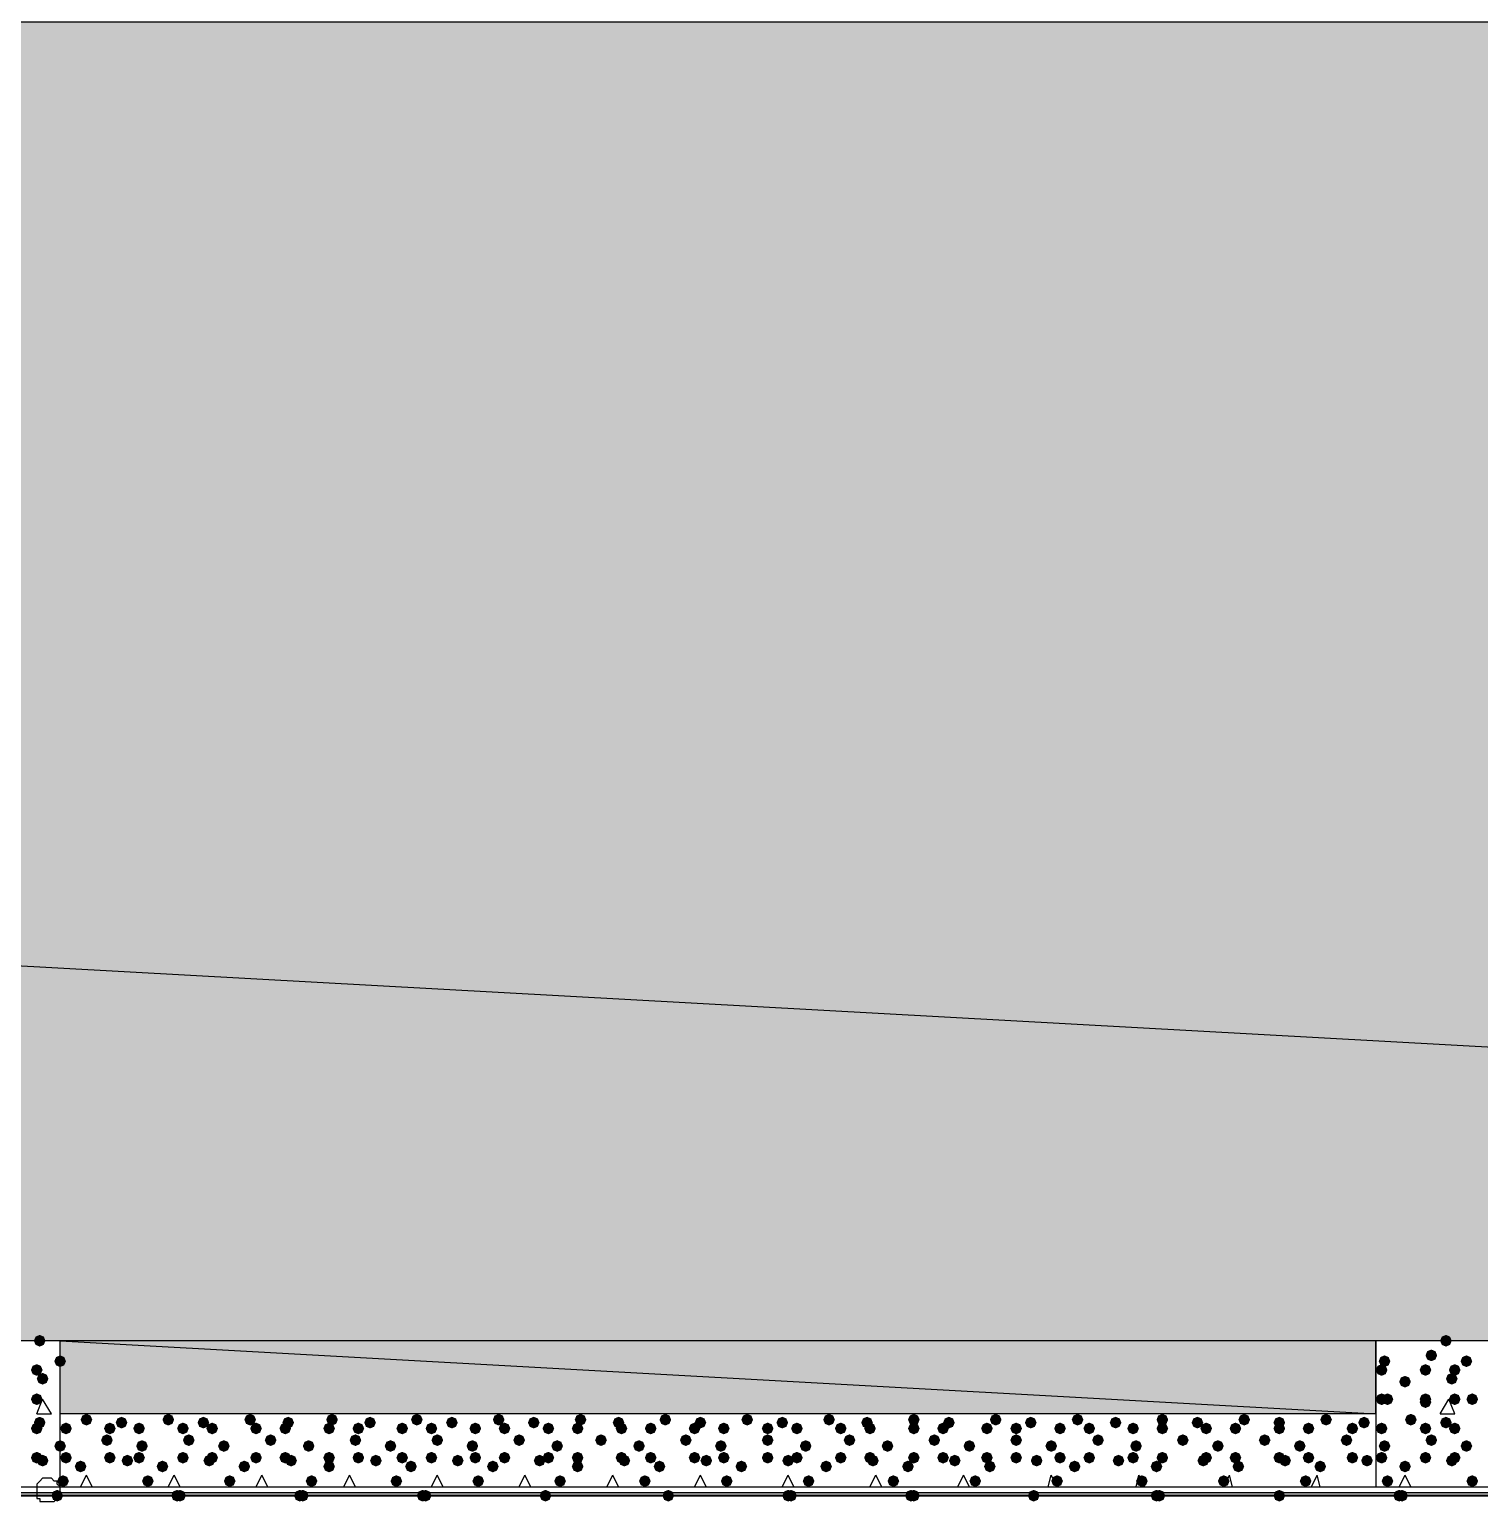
# Model space of a CAD drawing. Header units: millimetres. Extents: x 0 to 420, y 0 to 297.
# Drawn here: x 287.55 to 308.55, y 84.33 to 105.64 of the extents above; entities that cross this region are included whole.
import ezdxf

# ---------------------------------------------------------------- set-up
doc = ezdxf.new("R2010")
doc.units = ezdxf.units.MM
doc.layers.get('0').update_dxf_attribs({"linetype": 'CONTINUOUS'})

msp = doc.modelspace()

# ---------------------------------------------------------------- hatches: boundary and pattern name
at = {"true_color": 0x000008}
h = msp.add_hatch(color=0, dxfattribs=at)
h.paths.add_polyline_path([(385.826, 105.748667), (39.708667, 105.748667), (385.826, 86.656333)], flags=0)
h.paths.add_polyline_path([(39.708667, 105.748667), (385.826, 86.656333), (39.708667, 86.656333)], flags=0)
at = {"true_color": 0x000007}
for points in [[(287.782, 86.656333), (287.757129, 86.596537), (287.697333, 86.571667), (287.637538, 86.596537), (287.612667, 86.656333), (287.637537, 86.716129), (287.697333, 86.741), (287.757129, 86.716129)], [(308.144333, 86.656333), (308.119462, 86.596537), (308.059667, 86.571667), (307.999871, 86.596537), (307.975, 86.656333), (307.999871, 86.716129), (308.059667, 86.741), (308.119462, 86.716129)], [(288.078333, 86.36), (288.053463, 86.300204), (287.993667, 86.275333), (287.933871, 86.300204), (287.909, 86.36), (287.933871, 86.419796), (287.993667, 86.444667), (288.053462, 86.419796)], [(307.255333, 86.36), (307.230463, 86.300204), (307.170667, 86.275333), (307.110871, 86.300204), (307.086, 86.36), (307.110871, 86.419796), (307.170667, 86.444667), (307.230462, 86.419796)], [(307.932667, 86.444667), (307.907796, 86.384871), (307.848, 86.36), (307.788204, 86.384871), (307.763333, 86.444667), (307.788204, 86.504462), (307.848, 86.529333), (307.907796, 86.504463)], [(308.440667, 86.36), (308.415796, 86.300204), (308.356, 86.275333), (308.296204, 86.300204), (308.271333, 86.36), (308.296204, 86.419796), (308.356, 86.444667), (308.415796, 86.419796)], [(287.739667, 86.233), (287.714796, 86.173204), (287.655, 86.148333), (287.595204, 86.173204), (287.570333, 86.233), (287.595204, 86.292796), (287.655, 86.317667), (287.714796, 86.292796)], [(287.824333, 86.106), (287.799463, 86.046204), (287.739667, 86.021333), (287.679871, 86.046204), (287.655, 86.106), (287.679871, 86.165796), (287.739667, 86.190667), (287.799462, 86.165796)], [(307.213, 86.233), (307.188129, 86.173204), (307.128333, 86.148333), (307.068537, 86.173204), (307.043667, 86.233), (307.068537, 86.292796), (307.128333, 86.317667), (307.188129, 86.292796)], [(307.551667, 86.063667), (307.526796, 86.003871), (307.467, 85.979), (307.407204, 86.003871), (307.382333, 86.063667), (307.407204, 86.123462), (307.467, 86.148333), (307.526796, 86.123463)], [(307.848, 86.233), (307.823129, 86.173204), (307.763333, 86.148333), (307.703538, 86.173204), (307.678667, 86.233), (307.703537, 86.292796), (307.763333, 86.317667), (307.823129, 86.292796)], [(308.229, 86.106), (308.204129, 86.046204), (308.144333, 86.021333), (308.084538, 86.046204), (308.059667, 86.106), (308.084537, 86.165796), (308.144333, 86.190667), (308.204129, 86.165796)], [(308.271333, 86.233), (308.246463, 86.173204), (308.186667, 86.148333), (308.126871, 86.173204), (308.102, 86.233), (308.126871, 86.292796), (308.186667, 86.317667), (308.246462, 86.292796)], [(287.739667, 85.809667), (287.714796, 85.749871), (287.655, 85.725), (287.595204, 85.749871), (287.570333, 85.809667), (287.595204, 85.869462), (287.655, 85.894333), (287.714796, 85.869463)], [(307.213, 85.809667), (307.188129, 85.749871), (307.128333, 85.725), (307.068537, 85.749871), (307.043667, 85.809667), (307.068537, 85.869462), (307.128333, 85.894333), (307.188129, 85.869463)], [(307.297667, 85.809667), (307.272796, 85.749871), (307.213, 85.725), (307.153204, 85.749871), (307.128333, 85.809667), (307.153204, 85.869462), (307.213, 85.894333), (307.272796, 85.869463)], [(307.848, 85.809667), (307.823129, 85.749871), (307.763333, 85.725), (307.703538, 85.749871), (307.678667, 85.809667), (307.703537, 85.869462), (307.763333, 85.894333), (307.823129, 85.869463)], [(307.848, 85.767333), (307.823129, 85.707538), (307.763333, 85.682667), (307.703538, 85.707538), (307.678667, 85.767333), (307.703537, 85.827129), (307.763333, 85.852), (307.823129, 85.827129)], [(308.271333, 85.809667), (308.246463, 85.749871), (308.186667, 85.725), (308.126871, 85.749871), (308.102, 85.809667), (308.126871, 85.869462), (308.186667, 85.894333), (308.246462, 85.869463)], [(308.525333, 85.809667), (308.500463, 85.749871), (308.440667, 85.725), (308.380871, 85.749871), (308.356, 85.809667), (308.380871, 85.869462), (308.440667, 85.894333), (308.500462, 85.869463)], [(287.782, 85.471), (287.757129, 85.411204), (287.697333, 85.386333), (287.637538, 85.411204), (287.612667, 85.471), (287.637537, 85.530796), (287.697333, 85.555667), (287.757129, 85.530796)], [(307.636333, 85.513333), (307.611463, 85.453537), (307.551667, 85.428667), (307.491871, 85.453537), (307.467, 85.513333), (307.491871, 85.573129), (307.551667, 85.598), (307.611462, 85.573129)], [(308.144333, 85.471), (308.119462, 85.411204), (308.059667, 85.386333), (307.999871, 85.411204), (307.975, 85.471), (307.999871, 85.530796), (308.059667, 85.555667), (308.119462, 85.530796)], [(287.739667, 85.386333), (287.714796, 85.326537), (287.655, 85.301667), (287.595204, 85.326537), (287.570333, 85.386333), (287.595204, 85.446129), (287.655, 85.471), (287.714796, 85.446129)], [(307.213, 85.386333), (307.188129, 85.326537), (307.128333, 85.301667), (307.068537, 85.326537), (307.043667, 85.386333), (307.068537, 85.446129), (307.128333, 85.471), (307.188129, 85.446129)], [(307.848, 85.386333), (307.823129, 85.326537), (307.763333, 85.301667), (307.703538, 85.326537), (307.678667, 85.386333), (307.703537, 85.446129), (307.763333, 85.471), (307.823129, 85.446129)], [(307.932667, 85.217), (307.907796, 85.157204), (307.848, 85.132333), (307.788204, 85.157204), (307.763333, 85.217), (307.788204, 85.276796), (307.848, 85.301667), (307.907796, 85.276796)], [(308.271333, 85.386333), (308.246463, 85.326537), (308.186667, 85.301667), (308.126871, 85.326537), (308.102, 85.386333), (308.126871, 85.446129), (308.186667, 85.471), (308.246462, 85.446129)], [(287.739667, 84.963), (287.714796, 84.903204), (287.655, 84.878333), (287.595204, 84.903204), (287.570333, 84.963), (287.595204, 85.022796), (287.655, 85.047667), (287.714796, 85.022796)], [(288.078333, 85.132333), (288.053463, 85.072538), (287.993667, 85.047667), (287.933871, 85.072538), (287.909, 85.132333), (287.933871, 85.192129), (287.993667, 85.217), (288.053462, 85.192129)], [(307.213, 84.963), (307.188129, 84.903204), (307.128333, 84.878333), (307.068537, 84.903204), (307.043667, 84.963), (307.068537, 85.022796), (307.128333, 85.047667), (307.188129, 85.022796)], [(307.255333, 85.132333), (307.230463, 85.072538), (307.170667, 85.047667), (307.110871, 85.072538), (307.086, 85.132333), (307.110871, 85.192129), (307.170667, 85.217), (307.230462, 85.192129)], [(307.848, 84.963), (307.823129, 84.903204), (307.763333, 84.878333), (307.703538, 84.903204), (307.678667, 84.963), (307.703537, 85.022796), (307.763333, 85.047667), (307.823129, 85.022796)], [(308.271333, 84.963), (308.246463, 84.903204), (308.186667, 84.878333), (308.126871, 84.903204), (308.102, 84.963), (308.126871, 85.022796), (308.186667, 85.047667), (308.246462, 85.022796)], [(308.440667, 85.132333), (308.415796, 85.072538), (308.356, 85.047667), (308.296204, 85.072538), (308.271333, 85.132333), (308.296204, 85.192129), (308.356, 85.217), (308.415796, 85.192129)], [(287.824333, 84.920667), (287.799463, 84.860871), (287.739667, 84.836), (287.679871, 84.860871), (287.655, 84.920667), (287.679871, 84.980462), (287.739667, 85.005333), (287.799462, 84.980463)], [(307.551667, 84.836), (307.526796, 84.776204), (307.467, 84.751333), (307.407204, 84.776204), (307.382333, 84.836), (307.407204, 84.895796), (307.467, 84.920667), (307.526796, 84.895796)], [(308.229, 84.920667), (308.204129, 84.860871), (308.144333, 84.836), (308.084538, 84.860871), (308.059667, 84.920667), (308.084537, 84.980462), (308.144333, 85.005333), (308.204129, 84.980463)], [(307.297667, 84.624333), (307.272796, 84.564537), (307.213, 84.539667), (307.153204, 84.564537), (307.128333, 84.624333), (307.153204, 84.684129), (307.213, 84.709), (307.272796, 84.684129)], [(308.525333, 84.624333), (308.500463, 84.564537), (308.440667, 84.539667), (308.380871, 84.564537), (308.356, 84.624333), (308.380871, 84.684129), (308.440667, 84.709), (308.500462, 84.684129)]]:
    msp.add_hatch(color=0, dxfattribs=at).paths.add_polyline_path(points, flags=0)
at = {"true_color": 0x000008}
h = msp.add_hatch(color=0, dxfattribs=at)
h.paths.add_polyline_path([(307.043667, 86.656333), (287.993667, 86.656333), (307.043667, 85.598)], flags=0)
h.paths.add_polyline_path([(287.993667, 86.656333), (307.043667, 85.598), (287.993667, 85.598)], flags=0)
for points in [[(288.459333, 85.513333), (288.434463, 85.453537), (288.374667, 85.428667), (288.314871, 85.453537), (288.29, 85.513333), (288.314871, 85.573129), (288.374667, 85.598), (288.434462, 85.573129)], [(288.967333, 85.471), (288.942462, 85.411204), (288.882667, 85.386333), (288.822871, 85.411204), (288.798, 85.471), (288.822871, 85.530796), (288.882667, 85.555667), (288.942462, 85.530796)], [(289.644667, 85.513333), (289.619796, 85.453537), (289.56, 85.428667), (289.500204, 85.453537), (289.475333, 85.513333), (289.500204, 85.573129), (289.56, 85.598), (289.619796, 85.573129)], [(290.152667, 85.471), (290.127796, 85.411204), (290.068, 85.386333), (290.008204, 85.411204), (289.983333, 85.471), (290.008204, 85.530796), (290.068, 85.555667), (290.127796, 85.530796)], [(290.83, 85.513333), (290.805129, 85.453537), (290.745333, 85.428667), (290.685538, 85.453537), (290.660667, 85.513333), (290.685537, 85.573129), (290.745333, 85.598), (290.805129, 85.573129)], [(291.380333, 85.471), (291.355463, 85.411204), (291.295667, 85.386333), (291.235871, 85.411204), (291.211, 85.471), (291.235871, 85.530796), (291.295667, 85.555667), (291.355462, 85.530796)], [(292.015333, 85.513333), (291.990463, 85.453537), (291.930667, 85.428667), (291.870871, 85.453537), (291.846, 85.513333), (291.870871, 85.573129), (291.930667, 85.598), (291.990462, 85.573129)], [(292.565667, 85.471), (292.540796, 85.411204), (292.481, 85.386333), (292.421204, 85.411204), (292.396333, 85.471), (292.421204, 85.530796), (292.481, 85.555667), (292.540796, 85.530796)], [(293.243, 85.513333), (293.218129, 85.453537), (293.158333, 85.428667), (293.098538, 85.453537), (293.073667, 85.513333), (293.098537, 85.573129), (293.158333, 85.598), (293.218129, 85.573129)], [(293.751, 85.471), (293.726129, 85.411204), (293.666333, 85.386333), (293.606537, 85.411204), (293.581667, 85.471), (293.606537, 85.530796), (293.666333, 85.555667), (293.726129, 85.530796)], [(294.428333, 85.513333), (294.403462, 85.453537), (294.343667, 85.428667), (294.283871, 85.453537), (294.259, 85.513333), (294.283871, 85.573129), (294.343667, 85.598), (294.403462, 85.573129)], [(294.936333, 85.471), (294.911462, 85.411204), (294.851667, 85.386333), (294.791871, 85.411204), (294.767, 85.471), (294.791871, 85.530796), (294.851667, 85.555667), (294.911462, 85.530796)], [(295.613667, 85.513333), (295.588796, 85.453537), (295.529, 85.428667), (295.469204, 85.453537), (295.444333, 85.513333), (295.469204, 85.573129), (295.529, 85.598), (295.588796, 85.573129)], [(296.164, 85.471), (296.139129, 85.411204), (296.079333, 85.386333), (296.019537, 85.411204), (295.994667, 85.471), (296.019537, 85.530796), (296.079333, 85.555667), (296.139129, 85.530796)], [(296.841333, 85.513333), (296.816462, 85.453537), (296.756667, 85.428667), (296.696871, 85.453537), (296.672, 85.513333), (296.696871, 85.573129), (296.756667, 85.598), (296.816462, 85.573129)], [(297.349333, 85.471), (297.324462, 85.411204), (297.264667, 85.386333), (297.204871, 85.411204), (297.18, 85.471), (297.204871, 85.530796), (297.264667, 85.555667), (297.324462, 85.530796)], [(298.026667, 85.513333), (298.001796, 85.453537), (297.942, 85.428667), (297.882204, 85.453537), (297.857333, 85.513333), (297.882204, 85.573129), (297.942, 85.598), (298.001796, 85.573129)], [(298.534667, 85.471), (298.509796, 85.411204), (298.45, 85.386333), (298.390204, 85.411204), (298.365333, 85.471), (298.390204, 85.530796), (298.45, 85.555667), (298.509796, 85.530796)], [(299.212, 85.513333), (299.187129, 85.453537), (299.127333, 85.428667), (299.067538, 85.453537), (299.042667, 85.513333), (299.067537, 85.573129), (299.127333, 85.598), (299.187129, 85.573129)], [(299.762333, 85.471), (299.737462, 85.411204), (299.677667, 85.386333), (299.617871, 85.411204), (299.593, 85.471), (299.617871, 85.530796), (299.677667, 85.555667), (299.737462, 85.530796)], [(300.439667, 85.513333), (300.414796, 85.453537), (300.355, 85.428667), (300.295204, 85.453537), (300.270333, 85.513333), (300.295204, 85.573129), (300.355, 85.598), (300.414796, 85.573129)], [(300.947667, 85.471), (300.922796, 85.411204), (300.863, 85.386333), (300.803204, 85.411204), (300.778333, 85.471), (300.803204, 85.530796), (300.863, 85.555667), (300.922796, 85.530796)], [(301.625, 85.513333), (301.600129, 85.453537), (301.540333, 85.428667), (301.480537, 85.453537), (301.455667, 85.513333), (301.480537, 85.573129), (301.540333, 85.598), (301.600129, 85.573129)], [(302.133, 85.471), (302.108129, 85.411204), (302.048333, 85.386333), (301.988538, 85.411204), (301.963667, 85.471), (301.988537, 85.530796), (302.048333, 85.555667), (302.108129, 85.530796)], [(302.810333, 85.513333), (302.785462, 85.453537), (302.725667, 85.428667), (302.665871, 85.453537), (302.641, 85.513333), (302.665871, 85.573129), (302.725667, 85.598), (302.785462, 85.573129)], [(303.360667, 85.471), (303.335796, 85.411204), (303.276, 85.386333), (303.216204, 85.411204), (303.191333, 85.471), (303.216204, 85.530796), (303.276, 85.555667), (303.335796, 85.530796)], [(304.038, 85.513333), (304.013129, 85.453537), (303.953333, 85.428667), (303.893537, 85.453537), (303.868667, 85.513333), (303.893537, 85.573129), (303.953333, 85.598), (304.013129, 85.573129)], [(304.546, 85.471), (304.521129, 85.411204), (304.461333, 85.386333), (304.401538, 85.411204), (304.376667, 85.471), (304.401537, 85.530796), (304.461333, 85.555667), (304.521129, 85.530796)], [(305.223333, 85.513333), (305.198463, 85.453537), (305.138667, 85.428667), (305.078871, 85.453537), (305.054, 85.513333), (305.078871, 85.573129), (305.138667, 85.598), (305.198462, 85.573129)], [(305.731333, 85.471), (305.706462, 85.411204), (305.646667, 85.386333), (305.586871, 85.411204), (305.562, 85.471), (305.586871, 85.530796), (305.646667, 85.555667), (305.706462, 85.530796)], [(306.408667, 85.513333), (306.383796, 85.453537), (306.324, 85.428667), (306.264204, 85.453537), (306.239333, 85.513333), (306.264204, 85.573129), (306.324, 85.598), (306.383796, 85.573129)], [(306.959, 85.471), (306.934129, 85.411204), (306.874333, 85.386333), (306.814537, 85.411204), (306.789667, 85.471), (306.814537, 85.530796), (306.874333, 85.555667), (306.934129, 85.530796)], [(288.163, 85.386333), (288.138129, 85.326537), (288.078333, 85.301667), (288.018537, 85.326537), (287.993667, 85.386333), (288.018537, 85.446129), (288.078333, 85.471), (288.138129, 85.446129)], [(288.755667, 85.217), (288.730796, 85.157204), (288.671, 85.132333), (288.611204, 85.157204), (288.586333, 85.217), (288.611204, 85.276796), (288.671, 85.301667), (288.730796, 85.276796)], [(288.798, 85.386333), (288.773129, 85.326537), (288.713333, 85.301667), (288.653537, 85.326537), (288.628667, 85.386333), (288.653537, 85.446129), (288.713333, 85.471), (288.773129, 85.446129)], [(289.221333, 85.386333), (289.196462, 85.326537), (289.136667, 85.301667), (289.076871, 85.326537), (289.052, 85.386333), (289.076871, 85.446129), (289.136667, 85.471), (289.196462, 85.446129)], [(289.856333, 85.386333), (289.831462, 85.326537), (289.771667, 85.301667), (289.711871, 85.326537), (289.687, 85.386333), (289.711871, 85.446129), (289.771667, 85.471), (289.831462, 85.446129)], [(289.941, 85.217), (289.916129, 85.157204), (289.856333, 85.132333), (289.796538, 85.157204), (289.771667, 85.217), (289.796537, 85.276796), (289.856333, 85.301667), (289.916129, 85.276796)], [(290.279667, 85.386333), (290.254796, 85.326537), (290.195, 85.301667), (290.135204, 85.326537), (290.110333, 85.386333), (290.135204, 85.446129), (290.195, 85.471), (290.254796, 85.446129)], [(290.914667, 85.386333), (290.889796, 85.326537), (290.83, 85.301667), (290.770204, 85.326537), (290.745333, 85.386333), (290.770204, 85.446129), (290.83, 85.471), (290.889796, 85.446129)], [(291.126333, 85.217), (291.101462, 85.157204), (291.041667, 85.132333), (290.981871, 85.157204), (290.957, 85.217), (290.981871, 85.276796), (291.041667, 85.301667), (291.101462, 85.276796)], [(291.338, 85.386333), (291.313129, 85.326537), (291.253333, 85.301667), (291.193537, 85.326537), (291.168667, 85.386333), (291.193537, 85.446129), (291.253333, 85.471), (291.313129, 85.446129)], [(291.973, 85.386333), (291.948129, 85.326537), (291.888333, 85.301667), (291.828538, 85.326537), (291.803667, 85.386333), (291.828537, 85.446129), (291.888333, 85.471), (291.948129, 85.446129)], [(292.354, 85.217), (292.329129, 85.157204), (292.269333, 85.132333), (292.209538, 85.157204), (292.184667, 85.217), (292.209537, 85.276796), (292.269333, 85.301667), (292.329129, 85.276796)], [(292.396333, 85.386333), (292.371463, 85.326537), (292.311667, 85.301667), (292.251871, 85.326537), (292.227, 85.386333), (292.251871, 85.446129), (292.311667, 85.471), (292.371462, 85.446129)], [(293.031333, 85.386333), (293.006463, 85.326537), (292.946667, 85.301667), (292.886871, 85.326537), (292.862, 85.386333), (292.886871, 85.446129), (292.946667, 85.471), (293.006462, 85.446129)], [(293.454667, 85.386333), (293.429796, 85.326537), (293.37, 85.301667), (293.310204, 85.326537), (293.285333, 85.386333), (293.310204, 85.446129), (293.37, 85.471), (293.429796, 85.446129)], [(293.539333, 85.217), (293.514462, 85.157204), (293.454667, 85.132333), (293.394871, 85.157204), (293.37, 85.217), (293.394871, 85.276796), (293.454667, 85.301667), (293.514462, 85.276796)], [(294.089667, 85.386333), (294.064796, 85.326537), (294.005, 85.301667), (293.945204, 85.326537), (293.920333, 85.386333), (293.945204, 85.446129), (294.005, 85.471), (294.064796, 85.446129)], [(294.513, 85.386333), (294.488129, 85.326537), (294.428333, 85.301667), (294.368538, 85.326537), (294.343667, 85.386333), (294.368537, 85.446129), (294.428333, 85.471), (294.488129, 85.446129)], [(294.724667, 85.217), (294.699796, 85.157204), (294.64, 85.132333), (294.580204, 85.157204), (294.555333, 85.217), (294.580204, 85.276796), (294.64, 85.301667), (294.699796, 85.276796)], [(295.148, 85.386333), (295.123129, 85.326537), (295.063333, 85.301667), (295.003537, 85.326537), (294.978667, 85.386333), (295.003537, 85.446129), (295.063333, 85.471), (295.123129, 85.446129)], [(295.571333, 85.386333), (295.546462, 85.326537), (295.486667, 85.301667), (295.426871, 85.326537), (295.402, 85.386333), (295.426871, 85.446129), (295.486667, 85.471), (295.546462, 85.446129)], [(295.91, 85.217), (295.885129, 85.157204), (295.825333, 85.132333), (295.765538, 85.157204), (295.740667, 85.217), (295.765537, 85.276796), (295.825333, 85.301667), (295.885129, 85.276796)], [(296.206333, 85.386333), (296.181462, 85.326537), (296.121667, 85.301667), (296.061871, 85.326537), (296.037, 85.386333), (296.061871, 85.446129), (296.121667, 85.471), (296.181462, 85.446129)], [(296.629667, 85.386333), (296.604796, 85.326537), (296.545, 85.301667), (296.485204, 85.326537), (296.460333, 85.386333), (296.485204, 85.446129), (296.545, 85.471), (296.604796, 85.446129)], [(297.137667, 85.217), (297.112796, 85.157204), (297.053, 85.132333), (296.993204, 85.157204), (296.968333, 85.217), (296.993204, 85.276796), (297.053, 85.301667), (297.112796, 85.276796)], [(297.264667, 85.386333), (297.239796, 85.326537), (297.18, 85.301667), (297.120204, 85.326537), (297.095333, 85.386333), (297.120204, 85.446129), (297.18, 85.471), (297.239796, 85.446129)], [(297.688, 85.386333), (297.663129, 85.326537), (297.603333, 85.301667), (297.543537, 85.326537), (297.518667, 85.386333), (297.543537, 85.446129), (297.603333, 85.471), (297.663129, 85.446129)], [(298.323, 85.386333), (298.298129, 85.326537), (298.238333, 85.301667), (298.178538, 85.326537), (298.153667, 85.386333), (298.178537, 85.446129), (298.238333, 85.471), (298.298129, 85.446129)], [(298.323, 85.217), (298.298129, 85.157204), (298.238333, 85.132333), (298.178538, 85.157204), (298.153667, 85.217), (298.178537, 85.276796), (298.238333, 85.301667), (298.298129, 85.276796)], [(298.746333, 85.386333), (298.721462, 85.326537), (298.661667, 85.301667), (298.601871, 85.326537), (298.577, 85.386333), (298.601871, 85.446129), (298.661667, 85.471), (298.721462, 85.446129)], [(299.381333, 85.386333), (299.356462, 85.326537), (299.296667, 85.301667), (299.236871, 85.326537), (299.212, 85.386333), (299.236871, 85.446129), (299.296667, 85.471), (299.356462, 85.446129)], [(299.508333, 85.217), (299.483462, 85.157204), (299.423667, 85.132333), (299.363871, 85.157204), (299.339, 85.217), (299.363871, 85.276796), (299.423667, 85.301667), (299.483462, 85.276796)], [(299.804667, 85.386333), (299.779796, 85.326537), (299.72, 85.301667), (299.660204, 85.326537), (299.635333, 85.386333), (299.660204, 85.446129), (299.72, 85.471), (299.779796, 85.446129)], [(300.439667, 85.386333), (300.414796, 85.326537), (300.355, 85.301667), (300.295204, 85.326537), (300.270333, 85.386333), (300.295204, 85.446129), (300.355, 85.471), (300.414796, 85.446129)], [(300.736, 85.217), (300.711129, 85.157204), (300.651333, 85.132333), (300.591537, 85.157204), (300.566667, 85.217), (300.591537, 85.276796), (300.651333, 85.301667), (300.711129, 85.276796)], [(300.863, 85.386333), (300.838129, 85.326537), (300.778333, 85.301667), (300.718538, 85.326537), (300.693667, 85.386333), (300.718537, 85.446129), (300.778333, 85.471), (300.838129, 85.446129)], [(301.498, 85.386333), (301.473129, 85.326537), (301.413333, 85.301667), (301.353538, 85.326537), (301.328667, 85.386333), (301.353537, 85.446129), (301.413333, 85.471), (301.473129, 85.446129)], [(301.921333, 85.386333), (301.896462, 85.326537), (301.836667, 85.301667), (301.776871, 85.326537), (301.752, 85.386333), (301.776871, 85.446129), (301.836667, 85.471), (301.896462, 85.446129)], [(301.921333, 85.217), (301.896462, 85.157204), (301.836667, 85.132333), (301.776871, 85.157204), (301.752, 85.217), (301.776871, 85.276796), (301.836667, 85.301667), (301.896462, 85.276796)], [(302.556333, 85.386333), (302.531462, 85.326537), (302.471667, 85.301667), (302.411871, 85.326537), (302.387, 85.386333), (302.411871, 85.446129), (302.471667, 85.471), (302.531462, 85.446129)], [(302.979667, 85.386333), (302.954796, 85.326537), (302.895, 85.301667), (302.835204, 85.326537), (302.810333, 85.386333), (302.835204, 85.446129), (302.895, 85.471), (302.954796, 85.446129)], [(303.106667, 85.217), (303.081796, 85.157204), (303.022, 85.132333), (302.962204, 85.157204), (302.937333, 85.217), (302.962204, 85.276796), (303.022, 85.301667), (303.081796, 85.276796)], [(303.614667, 85.386333), (303.589796, 85.326537), (303.53, 85.301667), (303.470204, 85.326537), (303.445333, 85.386333), (303.470204, 85.446129), (303.53, 85.471), (303.589796, 85.446129)], [(304.038, 85.386333), (304.013129, 85.326537), (303.953333, 85.301667), (303.893537, 85.326537), (303.868667, 85.386333), (303.893537, 85.446129), (303.953333, 85.471), (304.013129, 85.446129)], [(304.334333, 85.217), (304.309463, 85.157204), (304.249667, 85.132333), (304.189871, 85.157204), (304.165, 85.217), (304.189871, 85.276796), (304.249667, 85.301667), (304.309462, 85.276796)], [(304.673, 85.386333), (304.648129, 85.326537), (304.588333, 85.301667), (304.528537, 85.326537), (304.503667, 85.386333), (304.528537, 85.446129), (304.588333, 85.471), (304.648129, 85.446129)], [(305.096333, 85.386333), (305.071462, 85.326537), (305.011667, 85.301667), (304.951871, 85.326537), (304.927, 85.386333), (304.951871, 85.446129), (305.011667, 85.471), (305.071462, 85.446129)], [(305.519667, 85.217), (305.494796, 85.157204), (305.435, 85.132333), (305.375204, 85.157204), (305.350333, 85.217), (305.375204, 85.276796), (305.435, 85.301667), (305.494796, 85.276796)], [(305.731333, 85.386333), (305.706462, 85.326537), (305.646667, 85.301667), (305.586871, 85.326537), (305.562, 85.386333), (305.586871, 85.446129), (305.646667, 85.471), (305.706462, 85.446129)], [(306.154667, 85.386333), (306.129796, 85.326537), (306.07, 85.301667), (306.010204, 85.326537), (305.985333, 85.386333), (306.010204, 85.446129), (306.07, 85.471), (306.129796, 85.446129)], [(306.705, 85.217), (306.680129, 85.157204), (306.620333, 85.132333), (306.560538, 85.157204), (306.535667, 85.217), (306.560537, 85.276796), (306.620333, 85.301667), (306.680129, 85.276796)], [(306.789667, 85.386333), (306.764796, 85.326537), (306.705, 85.301667), (306.645204, 85.326537), (306.620333, 85.386333), (306.645204, 85.446129), (306.705, 85.471), (306.764796, 85.446129)], [(288.163, 84.963), (288.138129, 84.903204), (288.078333, 84.878333), (288.018537, 84.903204), (287.993667, 84.963), (288.018537, 85.022796), (288.078333, 85.047667), (288.138129, 85.022796)], [(288.798, 84.963), (288.773129, 84.903204), (288.713333, 84.878333), (288.653537, 84.903204), (288.628667, 84.963), (288.653537, 85.022796), (288.713333, 85.047667), (288.773129, 85.022796)], [(289.221333, 84.963), (289.196462, 84.903204), (289.136667, 84.878333), (289.076871, 84.903204), (289.052, 84.963), (289.076871, 85.022796), (289.136667, 85.047667), (289.196462, 85.022796)], [(289.263667, 85.132333), (289.238796, 85.072538), (289.179, 85.047667), (289.119204, 85.072538), (289.094333, 85.132333), (289.119204, 85.192129), (289.179, 85.217), (289.238796, 85.192129)], [(289.856333, 84.963), (289.831462, 84.903204), (289.771667, 84.878333), (289.711871, 84.903204), (289.687, 84.963), (289.711871, 85.022796), (289.771667, 85.047667), (289.831462, 85.022796)], [(290.279667, 84.963), (290.254796, 84.903204), (290.195, 84.878333), (290.135204, 84.903204), (290.110333, 84.963), (290.135204, 85.022796), (290.195, 85.047667), (290.254796, 85.022796)], [(290.449, 85.132333), (290.424129, 85.072538), (290.364333, 85.047667), (290.304537, 85.072538), (290.279667, 85.132333), (290.304537, 85.192129), (290.364333, 85.217), (290.424129, 85.192129)], [(290.914667, 84.963), (290.889796, 84.903204), (290.83, 84.878333), (290.770204, 84.903204), (290.745333, 84.963), (290.770204, 85.022796), (290.83, 85.047667), (290.889796, 85.022796)], [(291.338, 84.963), (291.313129, 84.903204), (291.253333, 84.878333), (291.193537, 84.903204), (291.168667, 84.963), (291.193537, 85.022796), (291.253333, 85.047667), (291.313129, 85.022796)], [(291.676667, 85.132333), (291.651796, 85.072538), (291.592, 85.047667), (291.532204, 85.072538), (291.507333, 85.132333), (291.532204, 85.192129), (291.592, 85.217), (291.651796, 85.192129)], [(291.973, 84.963), (291.948129, 84.903204), (291.888333, 84.878333), (291.828538, 84.903204), (291.803667, 84.963), (291.828537, 85.022796), (291.888333, 85.047667), (291.948129, 85.022796)], [(292.396333, 84.963), (292.371463, 84.903204), (292.311667, 84.878333), (292.251871, 84.903204), (292.227, 84.963), (292.251871, 85.022796), (292.311667, 85.047667), (292.371462, 85.022796)], [(292.862, 85.132333), (292.837129, 85.072538), (292.777333, 85.047667), (292.717538, 85.072538), (292.692667, 85.132333), (292.717537, 85.192129), (292.777333, 85.217), (292.837129, 85.192129)], [(293.031333, 84.963), (293.006463, 84.903204), (292.946667, 84.878333), (292.886871, 84.903204), (292.862, 84.963), (292.886871, 85.022796), (292.946667, 85.047667), (293.006462, 85.022796)], [(293.454667, 84.963), (293.429796, 84.903204), (293.37, 84.878333), (293.310204, 84.903204), (293.285333, 84.963), (293.310204, 85.022796), (293.37, 85.047667), (293.429796, 85.022796)], [(294.047333, 85.132333), (294.022462, 85.072538), (293.962667, 85.047667), (293.902871, 85.072538), (293.878, 85.132333), (293.902871, 85.192129), (293.962667, 85.217), (294.022462, 85.192129)], [(294.089667, 84.963), (294.064796, 84.903204), (294.005, 84.878333), (293.945204, 84.903204), (293.920333, 84.963), (293.945204, 85.022796), (294.005, 85.047667), (294.064796, 85.022796)], [(294.513, 84.963), (294.488129, 84.903204), (294.428333, 84.878333), (294.368538, 84.903204), (294.343667, 84.963), (294.368537, 85.022796), (294.428333, 85.047667), (294.488129, 85.022796)], [(295.148, 84.963), (295.123129, 84.903204), (295.063333, 84.878333), (295.003537, 84.903204), (294.978667, 84.963), (295.003537, 85.022796), (295.063333, 85.047667), (295.123129, 85.022796)], [(295.275, 85.132333), (295.250129, 85.072538), (295.190333, 85.047667), (295.130538, 85.072538), (295.105667, 85.132333), (295.130537, 85.192129), (295.190333, 85.217), (295.250129, 85.192129)], [(295.571333, 84.963), (295.546462, 84.903204), (295.486667, 84.878333), (295.426871, 84.903204), (295.402, 84.963), (295.426871, 85.022796), (295.486667, 85.047667), (295.546462, 85.022796)], [(296.206333, 84.963), (296.181462, 84.903204), (296.121667, 84.878333), (296.061871, 84.903204), (296.037, 84.963), (296.061871, 85.022796), (296.121667, 85.047667), (296.181462, 85.022796)], [(296.460333, 85.132333), (296.435462, 85.072538), (296.375667, 85.047667), (296.315871, 85.072538), (296.291, 85.132333), (296.315871, 85.192129), (296.375667, 85.217), (296.435462, 85.192129)], [(296.629667, 84.963), (296.604796, 84.903204), (296.545, 84.878333), (296.485204, 84.903204), (296.460333, 84.963), (296.485204, 85.022796), (296.545, 85.047667), (296.604796, 85.022796)], [(297.264667, 84.963), (297.239796, 84.903204), (297.18, 84.878333), (297.120204, 84.903204), (297.095333, 84.963), (297.120204, 85.022796), (297.18, 85.047667), (297.239796, 85.022796)], [(297.645667, 85.132333), (297.620796, 85.072538), (297.561, 85.047667), (297.501204, 85.072538), (297.476333, 85.132333), (297.501204, 85.192129), (297.561, 85.217), (297.620796, 85.192129)], [(297.688, 84.963), (297.663129, 84.903204), (297.603333, 84.878333), (297.543537, 84.903204), (297.518667, 84.963), (297.543537, 85.022796), (297.603333, 85.047667), (297.663129, 85.022796)], [(298.323, 84.963), (298.298129, 84.903204), (298.238333, 84.878333), (298.178538, 84.903204), (298.153667, 84.963), (298.178537, 85.022796), (298.238333, 85.047667), (298.298129, 85.022796)], [(298.746333, 84.963), (298.721462, 84.903204), (298.661667, 84.878333), (298.601871, 84.903204), (298.577, 84.963), (298.601871, 85.022796), (298.661667, 85.047667), (298.721462, 85.022796)], [(298.873333, 85.132333), (298.848462, 85.072538), (298.788667, 85.047667), (298.728871, 85.072538), (298.704, 85.132333), (298.728871, 85.192129), (298.788667, 85.217), (298.848462, 85.192129)], [(299.381333, 84.963), (299.356462, 84.903204), (299.296667, 84.878333), (299.236871, 84.903204), (299.212, 84.963), (299.236871, 85.022796), (299.296667, 85.047667), (299.356462, 85.022796)], [(299.804667, 84.963), (299.779796, 84.903204), (299.72, 84.878333), (299.660204, 84.903204), (299.635333, 84.963), (299.660204, 85.022796), (299.72, 85.047667), (299.779796, 85.022796)], [(300.058667, 85.132333), (300.033796, 85.072538), (299.974, 85.047667), (299.914204, 85.072538), (299.889333, 85.132333), (299.914204, 85.192129), (299.974, 85.217), (300.033796, 85.192129)], [(300.439667, 84.963), (300.414796, 84.903204), (300.355, 84.878333), (300.295204, 84.903204), (300.270333, 84.963), (300.295204, 85.022796), (300.355, 85.047667), (300.414796, 85.022796)], [(300.863, 84.963), (300.838129, 84.903204), (300.778333, 84.878333), (300.718538, 84.903204), (300.693667, 84.963), (300.718537, 85.022796), (300.778333, 85.047667), (300.838129, 85.022796)], [(301.244, 85.132333), (301.219129, 85.072538), (301.159333, 85.047667), (301.099538, 85.072538), (301.074667, 85.132333), (301.099537, 85.192129), (301.159333, 85.217), (301.219129, 85.192129)], [(301.498, 84.963), (301.473129, 84.903204), (301.413333, 84.878333), (301.353538, 84.903204), (301.328667, 84.963), (301.353537, 85.022796), (301.413333, 85.047667), (301.473129, 85.022796)], [(301.921333, 84.963), (301.896462, 84.903204), (301.836667, 84.878333), (301.776871, 84.903204), (301.752, 84.963), (301.776871, 85.022796), (301.836667, 85.047667), (301.896462, 85.022796)], [(302.429333, 85.132333), (302.404462, 85.072538), (302.344667, 85.047667), (302.284871, 85.072538), (302.26, 85.132333), (302.284871, 85.192129), (302.344667, 85.217), (302.404462, 85.192129)], [(302.556333, 84.963), (302.531462, 84.903204), (302.471667, 84.878333), (302.411871, 84.903204), (302.387, 84.963), (302.411871, 85.022796), (302.471667, 85.047667), (302.531462, 85.022796)], [(302.979667, 84.963), (302.954796, 84.903204), (302.895, 84.878333), (302.835204, 84.903204), (302.810333, 84.963), (302.835204, 85.022796), (302.895, 85.047667), (302.954796, 85.022796)], [(303.614667, 84.963), (303.589796, 84.903204), (303.53, 84.878333), (303.470204, 84.903204), (303.445333, 84.963), (303.470204, 85.022796), (303.53, 85.047667), (303.589796, 85.022796)], [(303.657, 85.132333), (303.632129, 85.072538), (303.572333, 85.047667), (303.512538, 85.072538), (303.487667, 85.132333), (303.512537, 85.192129), (303.572333, 85.217), (303.632129, 85.192129)], [(304.038, 84.963), (304.013129, 84.903204), (303.953333, 84.878333), (303.893537, 84.903204), (303.868667, 84.963), (303.893537, 85.022796), (303.953333, 85.047667), (304.013129, 85.022796)], [(304.673, 84.963), (304.648129, 84.903204), (304.588333, 84.878333), (304.528537, 84.903204), (304.503667, 84.963), (304.528537, 85.022796), (304.588333, 85.047667), (304.648129, 85.022796)], [(304.842333, 85.132333), (304.817462, 85.072538), (304.757667, 85.047667), (304.697871, 85.072538), (304.673, 85.132333), (304.697871, 85.192129), (304.757667, 85.217), (304.817462, 85.192129)], [(305.096333, 84.963), (305.071462, 84.903204), (305.011667, 84.878333), (304.951871, 84.903204), (304.927, 84.963), (304.951871, 85.022796), (305.011667, 85.047667), (305.071462, 85.022796)], [(305.731333, 84.963), (305.706462, 84.903204), (305.646667, 84.878333), (305.586871, 84.903204), (305.562, 84.963), (305.586871, 85.022796), (305.646667, 85.047667), (305.706462, 85.022796)], [(306.027667, 85.132333), (306.002796, 85.072538), (305.943, 85.047667), (305.883204, 85.072538), (305.858333, 85.132333), (305.883204, 85.192129), (305.943, 85.217), (306.002796, 85.192129)], [(306.154667, 84.963), (306.129796, 84.903204), (306.07, 84.878333), (306.010204, 84.903204), (305.985333, 84.963), (306.010204, 85.022796), (306.07, 85.047667), (306.129796, 85.022796)], [(306.789667, 84.963), (306.764796, 84.903204), (306.705, 84.878333), (306.645204, 84.903204), (306.620333, 84.963), (306.645204, 85.022796), (306.705, 85.047667), (306.764796, 85.022796)], [(288.374667, 84.836), (288.349796, 84.776204), (288.29, 84.751333), (288.230204, 84.776204), (288.205333, 84.836), (288.230204, 84.895796), (288.29, 84.920667), (288.349796, 84.895796)], [(289.052, 84.920667), (289.027129, 84.860871), (288.967333, 84.836), (288.907537, 84.860871), (288.882667, 84.920667), (288.907537, 84.980462), (288.967333, 85.005333), (289.027129, 84.980463)], [(289.56, 84.836), (289.535129, 84.776204), (289.475333, 84.751333), (289.415538, 84.776204), (289.390667, 84.836), (289.415537, 84.895796), (289.475333, 84.920667), (289.535129, 84.895796)], [(290.237333, 84.920667), (290.212462, 84.860871), (290.152667, 84.836), (290.092871, 84.860871), (290.068, 84.920667), (290.092871, 84.980462), (290.152667, 85.005333), (290.212462, 84.980463)], [(290.745333, 84.836), (290.720463, 84.776204), (290.660667, 84.751333), (290.600871, 84.776204), (290.576, 84.836), (290.600871, 84.895796), (290.660667, 84.920667), (290.720462, 84.895796)], [(291.422667, 84.920667), (291.397796, 84.860871), (291.338, 84.836), (291.278204, 84.860871), (291.253333, 84.920667), (291.278204, 84.980462), (291.338, 85.005333), (291.397796, 84.980463)], [(291.973, 84.836), (291.948129, 84.776204), (291.888333, 84.751333), (291.828538, 84.776204), (291.803667, 84.836), (291.828537, 84.895796), (291.888333, 84.920667), (291.948129, 84.895796)], [(292.650333, 84.920667), (292.625463, 84.860871), (292.565667, 84.836), (292.505871, 84.860871), (292.481, 84.920667), (292.505871, 84.980462), (292.565667, 85.005333), (292.625462, 84.980463)], [(293.158333, 84.836), (293.133462, 84.776204), (293.073667, 84.751333), (293.013871, 84.776204), (292.989, 84.836), (293.013871, 84.895796), (293.073667, 84.920667), (293.133462, 84.895796)], [(293.835667, 84.920667), (293.810796, 84.860871), (293.751, 84.836), (293.691204, 84.860871), (293.666333, 84.920667), (293.691204, 84.980462), (293.751, 85.005333), (293.810796, 84.980463)], [(294.343667, 84.836), (294.318796, 84.776204), (294.259, 84.751333), (294.199204, 84.776204), (294.174333, 84.836), (294.199204, 84.895796), (294.259, 84.920667), (294.318796, 84.895796)], [(295.021, 84.920667), (294.996129, 84.860871), (294.936333, 84.836), (294.876537, 84.860871), (294.851667, 84.920667), (294.876537, 84.980462), (294.936333, 85.005333), (294.996129, 84.980463)], [(295.571333, 84.836), (295.546462, 84.776204), (295.486667, 84.751333), (295.426871, 84.776204), (295.402, 84.836), (295.426871, 84.895796), (295.486667, 84.920667), (295.546462, 84.895796)], [(296.248667, 84.920667), (296.223796, 84.860871), (296.164, 84.836), (296.104204, 84.860871), (296.079333, 84.920667), (296.104204, 84.980462), (296.164, 85.005333), (296.223796, 84.980463)], [(296.756667, 84.836), (296.731796, 84.776204), (296.672, 84.751333), (296.612204, 84.776204), (296.587333, 84.836), (296.612204, 84.895796), (296.672, 84.920667), (296.731796, 84.895796)], [(297.434, 84.920667), (297.409129, 84.860871), (297.349333, 84.836), (297.289537, 84.860871), (297.264667, 84.920667), (297.289537, 84.980462), (297.349333, 85.005333), (297.409129, 84.980463)], [(297.942, 84.836), (297.917129, 84.776204), (297.857333, 84.751333), (297.797537, 84.776204), (297.772667, 84.836), (297.797537, 84.895796), (297.857333, 84.920667), (297.917129, 84.895796)], [(298.619333, 84.920667), (298.594462, 84.860871), (298.534667, 84.836), (298.474871, 84.860871), (298.45, 84.920667), (298.474871, 84.980462), (298.534667, 85.005333), (298.594462, 84.980463)], [(299.169667, 84.836), (299.144796, 84.776204), (299.085, 84.751333), (299.025204, 84.776204), (299.000333, 84.836), (299.025204, 84.895796), (299.085, 84.920667), (299.144796, 84.895796)], [(299.847, 84.920667), (299.822129, 84.860871), (299.762333, 84.836), (299.702538, 84.860871), (299.677667, 84.920667), (299.702537, 84.980462), (299.762333, 85.005333), (299.822129, 84.980463)], [(300.355, 84.836), (300.330129, 84.776204), (300.270333, 84.751333), (300.210537, 84.776204), (300.185667, 84.836), (300.210537, 84.895796), (300.270333, 84.920667), (300.330129, 84.895796)], [(301.032333, 84.920667), (301.007462, 84.860871), (300.947667, 84.836), (300.887871, 84.860871), (300.863, 84.920667), (300.887871, 84.980462), (300.947667, 85.005333), (301.007462, 84.980463)], [(301.540333, 84.836), (301.515463, 84.776204), (301.455667, 84.751333), (301.395871, 84.776204), (301.371, 84.836), (301.395871, 84.895796), (301.455667, 84.920667), (301.515462, 84.895796)], [(302.217667, 84.920667), (302.192796, 84.860871), (302.133, 84.836), (302.073204, 84.860871), (302.048333, 84.920667), (302.073204, 84.980462), (302.133, 85.005333), (302.192796, 84.980463)], [(302.768, 84.836), (302.743129, 84.776204), (302.683333, 84.751333), (302.623538, 84.776204), (302.598667, 84.836), (302.623537, 84.895796), (302.683333, 84.920667), (302.743129, 84.895796)], [(303.403, 84.920667), (303.378129, 84.860871), (303.318333, 84.836), (303.258537, 84.860871), (303.233667, 84.920667), (303.258537, 84.980462), (303.318333, 85.005333), (303.378129, 84.980463)], [(303.953333, 84.836), (303.928463, 84.776204), (303.868667, 84.751333), (303.808871, 84.776204), (303.784, 84.836), (303.808871, 84.895796), (303.868667, 84.920667), (303.928462, 84.895796)], [(304.630667, 84.920667), (304.605796, 84.860871), (304.546, 84.836), (304.486204, 84.860871), (304.461333, 84.920667), (304.486204, 84.980462), (304.546, 85.005333), (304.605796, 84.980463)], [(305.138667, 84.836), (305.113796, 84.776204), (305.054, 84.751333), (304.994204, 84.776204), (304.969333, 84.836), (304.994204, 84.895796), (305.054, 84.920667), (305.113796, 84.895796)], [(305.816, 84.920667), (305.791129, 84.860871), (305.731333, 84.836), (305.671538, 84.860871), (305.646667, 84.920667), (305.671537, 84.980462), (305.731333, 85.005333), (305.791129, 84.980463)], [(306.324, 84.836), (306.299129, 84.776204), (306.239333, 84.751333), (306.179537, 84.776204), (306.154667, 84.836), (306.179537, 84.895796), (306.239333, 84.920667), (306.299129, 84.895796)], [(307.001333, 84.920667), (306.976462, 84.860871), (306.916667, 84.836), (306.856871, 84.860871), (306.832, 84.920667), (306.856871, 84.980462), (306.916667, 85.005333), (306.976462, 84.980463)], [(288.120667, 84.624333), (288.095796, 84.564537), (288.036, 84.539667), (287.976204, 84.564537), (287.951333, 84.624333), (287.976204, 84.684129), (288.036, 84.709), (288.095796, 84.684129)], [(289.348333, 84.624333), (289.323463, 84.564537), (289.263667, 84.539667), (289.203871, 84.564537), (289.179, 84.624333), (289.203871, 84.684129), (289.263667, 84.709), (289.323462, 84.684129)], [(290.533667, 84.624333), (290.508796, 84.564537), (290.449, 84.539667), (290.389204, 84.564537), (290.364333, 84.624333), (290.389204, 84.684129), (290.449, 84.709), (290.508796, 84.684129)], [(291.719, 84.624333), (291.694129, 84.564537), (291.634333, 84.539667), (291.574538, 84.564537), (291.549667, 84.624333), (291.574537, 84.684129), (291.634333, 84.709), (291.694129, 84.684129)], [(292.946667, 84.624333), (292.921796, 84.564537), (292.862, 84.539667), (292.802204, 84.564537), (292.777333, 84.624333), (292.802204, 84.684129), (292.862, 84.709), (292.921796, 84.684129)], [(294.132, 84.624333), (294.107129, 84.564537), (294.047333, 84.539667), (293.987538, 84.564537), (293.962667, 84.624333), (293.987537, 84.684129), (294.047333, 84.709), (294.107129, 84.684129)], [(295.317333, 84.624333), (295.292462, 84.564537), (295.232667, 84.539667), (295.172871, 84.564537), (295.148, 84.624333), (295.172871, 84.684129), (295.232667, 84.709), (295.292462, 84.684129)], [(296.545, 84.624333), (296.520129, 84.564537), (296.460333, 84.539667), (296.400538, 84.564537), (296.375667, 84.624333), (296.400537, 84.684129), (296.460333, 84.709), (296.520129, 84.684129)], [(297.730333, 84.624333), (297.705462, 84.564537), (297.645667, 84.539667), (297.585871, 84.564537), (297.561, 84.624333), (297.585871, 84.684129), (297.645667, 84.709), (297.705462, 84.684129)], [(298.915667, 84.624333), (298.890796, 84.564537), (298.831, 84.539667), (298.771204, 84.564537), (298.746333, 84.624333), (298.771204, 84.684129), (298.831, 84.709), (298.890796, 84.684129)], [(300.143333, 84.624333), (300.118462, 84.564537), (300.058667, 84.539667), (299.998871, 84.564537), (299.974, 84.624333), (299.998871, 84.684129), (300.058667, 84.709), (300.118462, 84.684129)], [(301.328667, 84.624333), (301.303796, 84.564537), (301.244, 84.539667), (301.184204, 84.564537), (301.159333, 84.624333), (301.184204, 84.684129), (301.244, 84.709), (301.303796, 84.684129)], [(302.514, 84.624333), (302.489129, 84.564537), (302.429333, 84.539667), (302.369537, 84.564537), (302.344667, 84.624333), (302.369537, 84.684129), (302.429333, 84.709), (302.489129, 84.684129)], [(303.741667, 84.624333), (303.716796, 84.564537), (303.657, 84.539667), (303.597204, 84.564537), (303.572333, 84.624333), (303.597204, 84.684129), (303.657, 84.709), (303.716796, 84.684129)], [(304.927, 84.624333), (304.902129, 84.564537), (304.842333, 84.539667), (304.782537, 84.564537), (304.757667, 84.624333), (304.782537, 84.684129), (304.842333, 84.709), (304.902129, 84.684129)], [(306.112333, 84.624333), (306.087462, 84.564537), (306.027667, 84.539667), (305.967871, 84.564537), (305.943, 84.624333), (305.967871, 84.684129), (306.027667, 84.709), (306.087462, 84.684129)]]:
    msp.add_hatch(color=0, dxfattribs=at).paths.add_polyline_path(points, flags=0)
at = {"true_color": 0x000007}
h = msp.add_hatch(color=0, dxfattribs=at)
h.paths.add_polyline_path([(386.969, 84.455), (38.565667, 84.455), (386.969, 84.412667)], flags=0)
h.paths.add_polyline_path([(38.565667, 84.455), (386.969, 84.412667), (38.565667, 84.412667)], flags=0)
at = {"true_color": 0x0000fe}
for points in [[(288.036, 84.412667), (288.011129, 84.352871), (287.951333, 84.328), (287.891538, 84.352871), (287.866667, 84.412667), (287.891537, 84.472462), (287.951333, 84.497333), (288.011129, 84.472463)], [(288.036, 84.412667), (288.011129, 84.352871), (287.951333, 84.328), (287.891538, 84.352871), (287.866667, 84.412667), (287.891537, 84.472462), (287.951333, 84.497333), (288.011129, 84.472463)], [(289.771667, 84.412667), (289.746796, 84.352871), (289.687, 84.328), (289.627204, 84.352871), (289.602333, 84.412667), (289.627204, 84.472462), (289.687, 84.497333), (289.746796, 84.472463)], [(289.814, 84.412667), (289.789129, 84.352871), (289.729333, 84.328), (289.669537, 84.352871), (289.644667, 84.412667), (289.669537, 84.472462), (289.729333, 84.497333), (289.789129, 84.472463)], [(291.549667, 84.412667), (291.524796, 84.352871), (291.465, 84.328), (291.405204, 84.352871), (291.380333, 84.412667), (291.405204, 84.472462), (291.465, 84.497333), (291.524796, 84.472463)], [(291.592, 84.412667), (291.567129, 84.352871), (291.507333, 84.328), (291.447538, 84.352871), (291.422667, 84.412667), (291.447537, 84.472462), (291.507333, 84.497333), (291.567129, 84.472463)], [(293.327667, 84.412667), (293.302796, 84.352871), (293.243, 84.328), (293.183204, 84.352871), (293.158333, 84.412667), (293.183204, 84.472462), (293.243, 84.497333), (293.302796, 84.472463)], [(293.37, 84.412667), (293.345129, 84.352871), (293.285333, 84.328), (293.225537, 84.352871), (293.200667, 84.412667), (293.225537, 84.472462), (293.285333, 84.497333), (293.345129, 84.472463)], [(295.105667, 84.412667), (295.080796, 84.352871), (295.021, 84.328), (294.961204, 84.352871), (294.936333, 84.412667), (294.961204, 84.472462), (295.021, 84.497333), (295.080796, 84.472463)], [(295.105667, 84.412667), (295.080796, 84.352871), (295.021, 84.328), (294.961204, 84.352871), (294.936333, 84.412667), (294.961204, 84.472462), (295.021, 84.497333), (295.080796, 84.472463)], [(296.883667, 84.412667), (296.858796, 84.352871), (296.799, 84.328), (296.739204, 84.352871), (296.714333, 84.412667), (296.739204, 84.472462), (296.799, 84.497333), (296.858796, 84.472463)], [(296.883667, 84.412667), (296.858796, 84.352871), (296.799, 84.328), (296.739204, 84.352871), (296.714333, 84.412667), (296.739204, 84.472462), (296.799, 84.497333), (296.858796, 84.472463)], [(298.619333, 84.412667), (298.594462, 84.352871), (298.534667, 84.328), (298.474871, 84.352871), (298.45, 84.412667), (298.474871, 84.472462), (298.534667, 84.497333), (298.594462, 84.472463)], [(298.661667, 84.412667), (298.636796, 84.352871), (298.577, 84.328), (298.517204, 84.352871), (298.492333, 84.412667), (298.517204, 84.472462), (298.577, 84.497333), (298.636796, 84.472463)], [(300.397333, 84.412667), (300.372462, 84.352871), (300.312667, 84.328), (300.252871, 84.352871), (300.228, 84.412667), (300.252871, 84.472462), (300.312667, 84.497333), (300.372462, 84.472463)], [(300.439667, 84.412667), (300.414796, 84.352871), (300.355, 84.328), (300.295204, 84.352871), (300.270333, 84.412667), (300.295204, 84.472462), (300.355, 84.497333), (300.414796, 84.472463)], [(302.175333, 84.412667), (302.150463, 84.352871), (302.090667, 84.328), (302.030871, 84.352871), (302.006, 84.412667), (302.030871, 84.472462), (302.090667, 84.497333), (302.150462, 84.472463)], [(302.175333, 84.412667), (302.150463, 84.352871), (302.090667, 84.328), (302.030871, 84.352871), (302.006, 84.412667), (302.030871, 84.472462), (302.090667, 84.497333), (302.150462, 84.472463)], [(303.953333, 84.412667), (303.928463, 84.352871), (303.868667, 84.328), (303.808871, 84.352871), (303.784, 84.412667), (303.808871, 84.472462), (303.868667, 84.497333), (303.928462, 84.472463)], [(303.995667, 84.412667), (303.970796, 84.352871), (303.911, 84.328), (303.851204, 84.352871), (303.826333, 84.412667), (303.851204, 84.472462), (303.911, 84.497333), (303.970796, 84.472463)], [(305.731333, 84.412667), (305.706462, 84.352871), (305.646667, 84.328), (305.586871, 84.352871), (305.562, 84.412667), (305.586871, 84.472462), (305.646667, 84.497333), (305.706462, 84.472463)], [(305.731333, 84.412667), (305.706462, 84.352871), (305.646667, 84.328), (305.586871, 84.352871), (305.562, 84.412667), (305.586871, 84.472462), (305.646667, 84.497333), (305.706462, 84.472463)], [(307.467, 84.412667), (307.442129, 84.352871), (307.382333, 84.328), (307.322538, 84.352871), (307.297667, 84.412667), (307.322537, 84.472462), (307.382333, 84.497333), (307.442129, 84.472463)], [(307.509333, 84.412667), (307.484462, 84.352871), (307.424667, 84.328), (307.364871, 84.352871), (307.34, 84.412667), (307.364871, 84.472462), (307.424667, 84.497333), (307.484462, 84.472463)]]:
    msp.add_hatch(color=0, dxfattribs=at).paths.add_polyline_path(points, flags=0)

# ---------------------------------------------------------------- linework, layer by layer
at = {"color": 0, "true_color": 0x000008}
for points in [[(385.826, 105.748667), (39.708667, 105.748667), (385.826, 86.656333)], [(39.708667, 105.748667), (385.826, 86.656333), (39.708667, 86.656333)], [(307.043667, 86.656333), (287.993667, 86.656333), (307.043667, 85.598)], [(287.993667, 86.656333), (307.043667, 85.598), (287.993667, 85.598)]]:
    msp.add_lwpolyline(points, close=True, dxfattribs=at)
at = {"color": 0, "true_color": 0x000007}
for points in [[(285.877, 86.656333), (285.877, 84.539667), (287.993667, 84.539667), (287.993667, 86.656333)], [(307.043667, 86.656333), (307.043667, 84.539667), (309.160333, 84.539667), (309.160333, 86.656333)], [(287.993667, 84.497333), (287.993667, 84.539667), (287.951333, 84.582), (287.951333, 84.624333), (287.909, 84.624333), (287.866667, 84.666667), (287.824333, 84.666667), (287.782, 84.666667), (287.739667, 84.666667), (287.697333, 84.624333), (287.655, 84.582), (287.655, 84.539667), (287.655, 84.497333), (287.655, 84.455), (287.655, 84.412667), (287.655, 84.370333), (287.697333, 84.370333), (287.697333, 84.328), (287.739667, 84.328), (287.782, 84.328), (287.824333, 84.328), (287.866667, 84.328), (287.909, 84.328), (287.951333, 84.370333), (287.951333, 84.412667), (287.993667, 84.455)], [(386.969, 84.455), (38.565667, 84.455), (386.969, 84.412667)], [(38.565667, 84.455), (386.969, 84.412667), (38.565667, 84.412667)]]:
    msp.add_lwpolyline(points, close=True, dxfattribs=at)
for points in [[(287.655, 85.598), (287.739667, 85.809667)], [(287.866667, 85.598), (287.739667, 85.809667)], [(307.975, 85.598), (308.102, 85.809667)], [(308.186667, 85.598), (308.102, 85.809667)], [(287.655, 85.598), (287.866667, 85.598)], [(307.043667, 85.598), (287.993667, 85.598)], [(307.975, 85.598), (308.186667, 85.598)], [(307.382333, 84.539667), (307.467, 84.709)], [(307.551667, 84.539667), (307.467, 84.709)], [(387.053667, 84.412667), (38.481, 84.412667)], [(387.011333, 84.412667), (38.523333, 84.412667), (387.011333, 84.412667), (38.523333, 84.412667)], [(38.523333, 84.412667), (387.011333, 84.412667), (38.523333, 84.412667), (387.011333, 84.412667)], [(387.011333, 84.412667), (38.523333, 84.412667)], [(38.523333, 84.412667), (38.565667, 84.412667), (386.969, 84.412667), (387.011333, 84.412667)], [(386.969, 84.455), (38.565667, 84.455)], [(287.993667, 84.539667), (307.043667, 84.539667)]]:
    msp.add_lwpolyline(points, dxfattribs=at)
at = {"color": 0, "true_color": 0x000008}
for points in [[(288.29, 84.539667), (288.374667, 84.709)], [(288.459333, 84.539667), (288.374667, 84.709)], [(289.56, 84.539667), (289.644667, 84.709)], [(289.729333, 84.539667), (289.644667, 84.709)], [(290.83, 84.539667), (290.914667, 84.709)], [(290.999333, 84.539667), (290.914667, 84.709)], [(292.1, 84.539667), (292.184667, 84.709)], [(292.269333, 84.539667), (292.184667, 84.709)], [(293.37, 84.539667), (293.454667, 84.709)], [(293.539333, 84.539667), (293.454667, 84.709)], [(294.64, 84.539667), (294.724667, 84.709)], [(294.809333, 84.539667), (294.724667, 84.709)], [(295.91, 84.539667), (295.994667, 84.709)], [(296.079333, 84.539667), (295.994667, 84.709)], [(297.18, 84.539667), (297.264667, 84.709)], [(297.349333, 84.539667), (297.264667, 84.709)], [(298.45, 84.539667), (298.534667, 84.709)], [(298.619333, 84.539667), (298.534667, 84.709)], [(299.72, 84.539667), (299.804667, 84.709)], [(299.889333, 84.539667), (299.804667, 84.709)], [(300.99, 84.539667), (301.074667, 84.709)], [(301.159333, 84.539667), (301.074667, 84.709)], [(302.302333, 84.539667), (302.344667, 84.709)], [(302.429333, 84.539667), (302.344667, 84.709)], [(303.572333, 84.539667), (303.614667, 84.709)], [(303.699333, 84.539667), (303.614667, 84.709)], [(304.842333, 84.539667), (304.927, 84.709)], [(304.969333, 84.539667), (304.927, 84.709)], [(306.112333, 84.539667), (306.197, 84.709)], [(306.239333, 84.539667), (306.197, 84.709)]]:
    msp.add_lwpolyline(points, dxfattribs=at)

doc.saveas('drawing.dxf')
